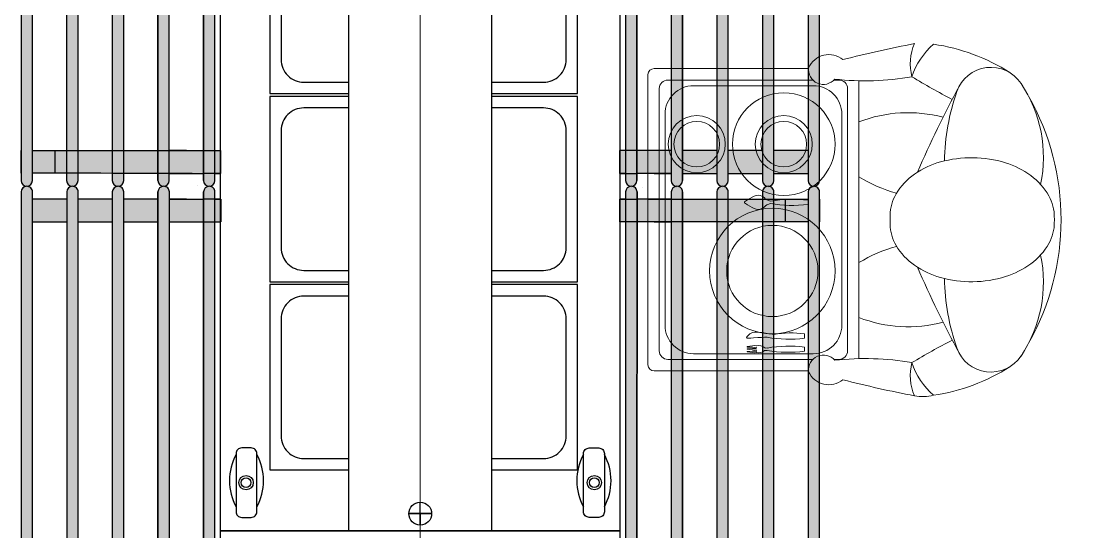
# Model space of a CAD drawing. Header units: centimetres. Extents: x 54005 to 61405, y 90310 to 94744.
# Drawn here: x 56516.6 to 56700.9, y 91659.1 to 91748.7 of the extents above; entities that cross this region are included whole.
import ezdxf

# ---------------------------------------------------------------- set-up
doc = ezdxf.new("R2010")
doc.units = ezdxf.units.CM
doc.header["$LTSCALE"] = 25
doc.linetypes.add('DASHDOT2', pattern=[0.5, 0.25, -0.125, 0, -0.125])
doc.layers.get('0').update_dxf_attribs({"lineweight": 0})
doc.layers.add('BA_axis', color=5, linetype='DASHDOT2')
doc.layers.add('OC-Mutfak_Ekipman', color=252, linetype='Continuous')

# ---------------------------------------------------------------- blocks, each defined once
blk = doc.blocks.new('salatabar')
at = {"layer": 'OC-Mutfak_Ekipman'}
h = blk.add_hatch(color=256, dxfattribs=at)
h.dxf.hatch_style = 1
h.paths.add_polyline_path([(93394.04, -80809.49, 0.414212), (93393.04, -80808.49, 0.41421), (93392.04, -80809.49), (93392.03, -80957.49, 0.414217), (93393.03, -80958.49, 0.414216), (93394.03, -80957.49)])
h.paths.add_polyline_path([(93402.04, -80809.49, 0.414217), (93401.04, -80808.49, 0.414216), (93400.04, -80809.49), (93400.03, -80957.49, 0.414212), (93401.03, -80958.49, 0.41421), (93402.03, -80957.49)])
h.paths.add_polyline_path([(93410.04, -80809.49, 0.414217), (93409.04, -80808.49, 0.41421), (93408.04, -80809.49), (93408.03, -80957.49, 0.414217), (93409.03, -80958.49, 0.41421), (93410.03, -80957.49)])
h.paths.add_polyline_path([(93416.03, -80957.49, 0.414217), (93417.03, -80958.49, 0.41421), (93418.03, -80957.49), (93418.04, -80809.49, 0.414217), (93417.04, -80808.49, 0.41421), (93416.04, -80809.49)])
h.paths.add_polyline_path([(93426.04, -80809.49, 0.414217), (93425.04, -80808.49, 0.41421), (93424.04, -80809.49), (93424.03, -80957.49, 0.414217), (93425.03, -80958.49, 0.41421), (93426.03, -80957.49)])
h = blk.add_hatch(color=256, dxfattribs=at)
h.dxf.hatch_style = 1
h.paths.add_polyline_path([(93530.03, -80957.49, 0.414212), (93531.03, -80958.49, 0.41421), (93532.03, -80957.49), (93532.04, -80809.49, 0.414217), (93531.04, -80808.49, 0.414216), (93530.04, -80809.49)])
h.paths.add_polyline_path([(93522.03, -80957.49, 0.414217), (93523.03, -80958.49, 0.414216), (93524.03, -80957.49), (93524.04, -80809.49, 0.414212), (93523.04, -80808.49, 0.41421), (93522.04, -80809.49)])
h.paths.add_polyline_path([(93514.03, -80957.49, 0.414217), (93515.03, -80958.49, 0.41421), (93516.03, -80957.49), (93516.04, -80809.49, 0.414217), (93515.04, -80808.49, 0.41421), (93514.04, -80809.49)])
h.paths.add_polyline_path([(93508.04, -80809.49, 0.414217), (93507.04, -80808.49, 0.41421), (93506.04, -80809.49), (93506.03, -80957.49, 0.414217), (93507.03, -80958.49, 0.41421), (93508.03, -80957.49)])
h.paths.add_polyline_path([(93498.03, -80957.49, 0.414217), (93499.03, -80958.49, 0.41421), (93500.03, -80957.49), (93500.04, -80809.49, 0.414217), (93499.04, -80808.49, 0.41421), (93498.04, -80809.49)])
h = blk.add_hatch(color=256, dxfattribs=at)
h.dxf.hatch_style = 1
h.paths.add_polyline_path([(93394.03, -80952.23), (93394.03, -80956.23), (93400.03, -80956.23), (93400.03, -80952.23)])
h.paths.add_polyline_path([(93402.03, -80952.23), (93402.03, -80956.23), (93408.03, -80956.23), (93408.03, -80952.23)])
h.paths.add_polyline_path([(93416.03, -80956.23), (93416.03, -80952.23), (93410.03, -80952.23), (93410.03, -80956.23)])
h.paths.add_polyline_path([(93418.03, -80952.23), (93418.03, -80956.23), (93424.03, -80956.23), (93424.03, -80952.23)])
h.paths.add_polyline_path([(93426.03, -80952.23), (93426.03, -80956.23), (93427.03, -80956.23), (93427.03, -80952.23)])
h.paths.add_polyline_path([(93400.04, -80810.75), (93394.04, -80810.75), (93394.04, -80814.75), (93400.04, -80814.75)])
h.paths.add_polyline_path([(93402.04, -80810.75), (93402.04, -80814.75), (93408.04, -80814.75), (93408.04, -80810.75)])
h.paths.add_polyline_path([(93410.04, -80810.75), (93410.04, -80814.75), (93416.04, -80814.75), (93416.04, -80810.75)])
h.paths.add_polyline_path([(93418.04, -80810.75), (93418.04, -80814.75), (93424.04, -80814.75), (93424.04, -80810.75)])
h.paths.add_polyline_path([(93426.04, -80810.75), (93426.04, -80814.75), (93427.04, -80814.75), (93427.04, -80810.75)])
h = blk.add_hatch(color=256, dxfattribs=at)
h.dxf.hatch_style = 1
h.paths.add_polyline_path([(93530.04, -80814.76), (93530.04, -80810.76), (93524.04, -80810.76), (93524.04, -80814.76)])
h.paths.add_polyline_path([(93522.04, -80814.76), (93522.04, -80810.76), (93516.04, -80810.75), (93516.04, -80814.75)])
h.paths.add_polyline_path([(93508.04, -80810.75), (93508.04, -80814.75), (93514.04, -80814.75), (93514.04, -80810.75)])
h.paths.add_polyline_path([(93506.04, -80814.75), (93506.04, -80810.75), (93500.04, -80810.75), (93500.04, -80814.75)])
h.paths.add_polyline_path([(93498.04, -80814.75), (93498.04, -80810.75), (93497.04, -80810.75), (93497.04, -80814.75)])
h.paths.add_polyline_path([(93524.03, -80956.23), (93530.03, -80956.23), (93530.03, -80952.23), (93524.03, -80952.23)])
h.paths.add_polyline_path([(93522.03, -80956.23), (93522.03, -80952.23), (93516.03, -80952.23), (93516.03, -80956.23)])
h.paths.add_polyline_path([(93514.03, -80956.23), (93514.03, -80952.23), (93508.03, -80952.23), (93508.03, -80956.23)])
h.paths.add_polyline_path([(93506.03, -80956.23), (93506.03, -80952.23), (93500.03, -80952.23), (93500.03, -80956.23)])
h.paths.add_polyline_path([(93498.03, -80956.23), (93498.03, -80952.23), (93497.03, -80952.23), (93497.03, -80956.23)])
h = blk.add_hatch(color=256, dxfattribs=at)
h.dxf.hatch_style = 1
h.paths.add_polyline_path([(93394.04, -80959.49, 0.414212), (93393.04, -80958.49, 0.41421), (93392.04, -80959.49), (93392.03, -81107.49, 0.414217), (93393.03, -81108.49, 0.414216), (93394.03, -81107.49)])
h.paths.add_polyline_path([(93402.04, -80959.49, 0.414217), (93401.04, -80958.49, 0.414216), (93400.04, -80959.49), (93400.03, -81107.49, 0.414212), (93401.03, -81108.49, 0.41421), (93402.03, -81107.49)])
h.paths.add_polyline_path([(93410.04, -80959.49, 0.414217), (93409.04, -80958.49, 0.41421), (93408.04, -80959.49), (93408.03, -81107.49, 0.414217), (93409.03, -81108.49, 0.41421), (93410.03, -81107.49)])
h.paths.add_polyline_path([(93416.03, -81107.49, 0.414217), (93417.03, -81108.49, 0.41421), (93418.03, -81107.49), (93418.04, -80959.49, 0.414217), (93417.04, -80958.49, 0.41421), (93416.04, -80959.49)])
h.paths.add_polyline_path([(93426.04, -80959.49, 0.414217), (93425.04, -80958.49, 0.41421), (93424.04, -80959.49), (93424.03, -81107.49, 0.414217), (93425.03, -81108.49, 0.41421), (93426.03, -81107.49)])
h = blk.add_hatch(color=256, dxfattribs=at)
h.dxf.hatch_style = 1
h.paths.add_polyline_path([(93530.03, -81107.49, 0.414212), (93531.03, -81108.49, 0.41421), (93532.03, -81107.49), (93532.04, -80959.49, 0.414217), (93531.04, -80958.49, 0.414216), (93530.04, -80959.49)])
h.paths.add_polyline_path([(93522.03, -81107.49, 0.414217), (93523.03, -81108.49, 0.414216), (93524.03, -81107.49), (93524.04, -80959.49, 0.414212), (93523.04, -80958.49, 0.41421), (93522.04, -80959.49)])
h.paths.add_polyline_path([(93514.03, -81107.49, 0.414217), (93515.03, -81108.49, 0.41421), (93516.03, -81107.49), (93516.04, -80959.49, 0.414217), (93515.04, -80958.49, 0.41421), (93514.04, -80959.49)])
h.paths.add_polyline_path([(93508.04, -80959.49, 0.414217), (93507.04, -80958.49, 0.41421), (93506.04, -80959.49), (93506.03, -81107.49, 0.414217), (93507.03, -81108.49, 0.41421), (93508.03, -81107.49)])
h.paths.add_polyline_path([(93498.03, -81107.49, 0.414217), (93499.03, -81108.49, 0.41421), (93500.03, -81107.49), (93500.04, -80959.49, 0.414217), (93499.04, -80958.49, 0.41421), (93498.04, -80959.49)])
h = blk.add_hatch(color=256, dxfattribs=at)
h.dxf.hatch_style = 1
h.paths.add_polyline_path([(93394.03, -81102.23), (93394.03, -81106.23), (93400.03, -81106.23), (93400.03, -81102.23)])
h.paths.add_polyline_path([(93402.03, -81102.23), (93402.03, -81106.23), (93408.03, -81106.23), (93408.03, -81102.23)])
h.paths.add_polyline_path([(93416.03, -81106.23), (93416.03, -81102.23), (93410.03, -81102.23), (93410.03, -81106.23)])
h.paths.add_polyline_path([(93418.03, -81102.23), (93418.03, -81106.23), (93424.03, -81106.23), (93424.03, -81102.23)])
h.paths.add_polyline_path([(93426.03, -81102.23), (93426.03, -81106.23), (93427.03, -81106.23), (93427.03, -81102.23)])
h.paths.add_polyline_path([(93400.04, -80960.75), (93394.04, -80960.75), (93394.04, -80964.75), (93400.04, -80964.75)])
h.paths.add_polyline_path([(93402.04, -80960.75), (93402.04, -80964.75), (93408.04, -80964.75), (93408.04, -80960.75)])
h.paths.add_polyline_path([(93410.04, -80960.75), (93410.04, -80964.75), (93416.04, -80964.75), (93416.04, -80960.75)])
h.paths.add_polyline_path([(93418.04, -80960.75), (93418.04, -80964.75), (93424.04, -80964.75), (93424.04, -80960.75)])
h.paths.add_polyline_path([(93426.04, -80960.75), (93426.04, -80964.75), (93427.04, -80964.75), (93427.04, -80960.75)])
h = blk.add_hatch(color=256, dxfattribs=at)
h.dxf.hatch_style = 1
h.paths.add_polyline_path([(93530.04, -80964.76), (93530.04, -80960.76), (93524.04, -80960.76), (93524.04, -80964.76)])
h.paths.add_polyline_path([(93522.04, -80964.76), (93522.04, -80960.76), (93516.04, -80960.75), (93516.04, -80964.75)])
h.paths.add_polyline_path([(93508.04, -80960.75), (93508.04, -80964.75), (93514.04, -80964.75), (93514.04, -80960.75)])
h.paths.add_polyline_path([(93506.04, -80964.75), (93506.04, -80960.75), (93500.04, -80960.75), (93500.04, -80964.75)])
h.paths.add_polyline_path([(93498.04, -80964.75), (93498.04, -80960.75), (93497.04, -80960.75), (93497.04, -80964.75)])
h.paths.add_polyline_path([(93524.03, -81106.23), (93530.03, -81106.23), (93530.03, -81102.23), (93524.03, -81102.23)])
h.paths.add_polyline_path([(93522.03, -81106.23), (93522.03, -81102.23), (93516.03, -81102.23), (93516.03, -81106.23)])
h.paths.add_polyline_path([(93514.03, -81106.23), (93514.03, -81102.23), (93508.03, -81102.23), (93508.03, -81106.23)])
h.paths.add_polyline_path([(93506.03, -81106.23), (93506.03, -81102.23), (93500.03, -81102.23), (93500.03, -81106.23)])
h.paths.add_polyline_path([(93498.03, -81106.23), (93498.03, -81102.23), (93497.03, -81102.23), (93497.03, -81106.23)])
for p, q in [((93392.04, -80809.49), (93392.03, -80957.49)), ((93394.03, -80957.49), (93394.04, -80809.49)), ((93400.04, -80809.49), (93400.03, -80957.49)), ((93402.03, -80957.49), (93402.04, -80809.49)), ((93408.04, -80809.49), (93408.03, -80957.49)), ((93410.03, -80957.49), (93410.04, -80809.49)), ((93416.03, -80957.49), (93416.04, -80809.49)), ((93416.04, -80809.49), (93416.03, -80957.49)), ((93418.03, -80957.49), (93418.04, -80809.49)), ((93424.03, -80957.49), (93424.04, -80809.49)), ((93424.04, -80809.49), (93424.03, -80957.49)), ((93426.03, -80957.49), (93426.04, -80809.49)), ((93498.04, -80809.49), (93498.03, -80957.49)), ((93500.04, -80809.49), (93500.03, -80957.49)), ((93500.03, -80957.49), (93500.04, -80809.49)), ((93506.04, -80809.49), (93506.03, -80957.49)), ((93508.04, -80809.49), (93508.03, -80957.49)), ((93508.03, -80957.49), (93508.04, -80809.49)), ((93514.04, -80809.49), (93514.03, -80957.49)), ((93516.03, -80957.49), (93516.04, -80809.49)), ((93522.04, -80809.49), (93522.03, -80957.49)), ((93524.03, -80957.49), (93524.04, -80809.49)), ((93530.04, -80809.49), (93530.03, -80957.49)), ((93532.03, -80957.49), (93532.04, -80809.49)), ((93427.04, -80898.07), (93427.04, -80828.07)), ((93462.04, -80899.07), (93462.04, -80903.07)), ((93462.04, -80899.07), (93462.04, -80901.07)), ((93462.04, -80901.07), (93462.04, -80899.07)), ((93462.04, -80899.07), (93462.04, -80903.07)), ((93462.04, -80901.07), (93460.04, -80901.07)), ((93460.04, -80901.07), (93464.04, -80901.07)), ((93462.04, -80901.07), (93460.04, -80901.07)), ((93460.04, -80901.07), (93462.04, -80901.07)), ((93462.04, -80901.07), (93464.04, -80901.07)), ((93464.04, -80901.07), (93462.04, -80901.07)), ((93392.03, -80956.23), (93392.03, -80952.23)), ((93394.03, -80952.23), (93400.03, -80952.23)), ((93398.03, -80956.23), (93398.03, -80952.23)), ((93400.03, -80952.23), (93406.03, -80952.23)), ((93402.03, -80952.23), (93408.03, -80952.23)), ((93408.03, -80952.23), (93414.03, -80952.23)), ((93410.03, -80952.23), (93416.03, -80952.23)), ((93416.03, -80952.23), (93422.03, -80952.23)), ((93418.03, -80952.23), (93421.03, -80952.23)), ((93421.03, -80952.23), (93418.03, -80952.23)), ((93418.03, -80952.23), (93424.03, -80952.23)), ((93424.03, -80952.23), (93427.03, -80952.23)), ((93426.03, -80952.23), (93427.03, -80952.23)), ((93427.03, -80952.23), (93427.03, -80956.23)), ((93427.03, -80952.23), (93427.03, -80956.23)), ((93500.03, -80952.23), (93497.03, -80952.23)), ((93497.03, -80952.23), (93497.03, -80956.23)), ((93497.03, -80956.23), (93497.03, -80952.23)), ((93498.03, -80952.23), (93497.03, -80952.23)), ((93506.03, -80952.23), (93500.03, -80952.23)), ((93506.03, -80952.23), (93503.03, -80952.23)), ((93514.03, -80952.23), (93508.03, -80952.23)), ((93522.03, -80952.23), (93516.03, -80952.23)), ((93530.03, -80952.23), (93524.03, -80952.23)), ((93532.03, -80956.23), (93532.03, -80952.23)), ((93400.03, -80956.23), (93394.03, -80956.23)), ((93406.03, -80956.23), (93400.03, -80956.23)), ((93408.03, -80956.23), (93402.03, -80956.23)), ((93414.03, -80956.23), (93408.03, -80956.23)), ((93416.03, -80956.23), (93410.03, -80956.23)), ((93422.03, -80956.23), (93416.03, -80956.23)), ((93421.03, -80956.23), (93418.03, -80956.23)), ((93418.03, -80956.23), (93421.03, -80956.23)), ((93418.03, -80956.23), (93424.03, -80956.23)), ((93427.03, -80956.23), (93424.03, -80956.23)), ((93426.03, -80956.23), (93427.03, -80956.23)), ((93497.03, -80956.23), (93500.03, -80956.23)), ((93498.03, -80956.23), (93497.03, -80956.23)), ((93506.03, -80956.23), (93500.03, -80956.23)), ((93503.03, -80956.23), (93506.03, -80956.23)), ((93508.03, -80956.23), (93514.03, -80956.23)), ((93516.03, -80956.23), (93522.03, -80956.23)), ((93524.03, -80956.23), (93530.03, -80956.23)), ((93393.03, -80958.35), (93393.03, -80958.35)), ((93393.03, -80958.49), (93393.03, -80958.49)), ((93393.04, -80958.49), (93393.04, -80958.49)), ((93401.03, -80958.35), (93401.03, -80958.35)), ((93401.03, -80958.49), (93401.03, -80958.49)), ((93401.04, -80958.49), (93401.04, -80958.49)), ((93409.03, -80958.35), (93409.03, -80958.35)), ((93409.03, -80958.49), (93409.03, -80958.49)), ((93409.04, -80958.49), (93409.04, -80958.49)), ((93417.03, -80958.35), (93417.03, -80958.35)), ((93417.03, -80958.49), (93417.03, -80958.49)), ((93417.04, -80958.49), (93417.04, -80958.49)), ((93423.03, -80958.35), (93423.03, -80958.35)), ((93425.03, -80958.35), (93425.03, -80958.35)), ((93425.03, -80958.49), (93425.03, -80958.49)), ((93425.04, -80958.49), (93425.04, -80958.49)), ((93499.03, -80958.49), (93499.03, -80958.49)), ((93499.04, -80958.49), (93499.04, -80958.49)), ((93507.03, -80958.49), (93507.03, -80958.49)), ((93507.04, -80958.49), (93507.04, -80958.49)), ((93515.03, -80958.49), (93515.03, -80958.49)), ((93515.04, -80958.49), (93515.04, -80958.49)), ((93523.03, -80958.49), (93523.03, -80958.49)), ((93523.04, -80958.49), (93523.04, -80958.49)), ((93531.03, -80958.49), (93531.03, -80958.49)), ((93531.04, -80958.49), (93531.04, -80958.49)), ((93392.04, -80959.49), (93392.03, -81107.49)), ((93394.03, -81107.49), (93394.04, -80959.49)), ((93400.04, -80959.49), (93400.03, -81107.49)), ((93402.03, -81107.49), (93402.04, -80959.49)), ((93408.04, -80959.49), (93408.03, -81107.49)), ((93410.03, -81107.49), (93410.04, -80959.49)), ((93416.03, -81107.49), (93416.04, -80959.49)), ((93416.04, -80959.49), (93416.03, -81107.49)), ((93418.03, -81107.49), (93418.04, -80959.49)), ((93424.03, -81107.49), (93424.04, -80959.49)), ((93424.04, -80959.49), (93424.03, -81107.49)), ((93426.03, -81107.49), (93426.04, -80959.49)), ((93498.04, -80959.49), (93498.03, -81107.49)), ((93499.04, -80958.63), (93499.04, -80958.63)), ((93500.04, -80959.49), (93500.03, -81107.49)), ((93500.03, -81107.49), (93500.04, -80959.49)), ((93501.04, -80958.63), (93501.04, -80958.63)), ((93506.04, -80959.49), (93506.03, -81107.49)), ((93507.04, -80958.63), (93507.04, -80958.63)), ((93508.04, -80959.49), (93508.03, -81107.49)), ((93508.03, -81107.49), (93508.04, -80959.49)), ((93514.04, -80959.49), (93514.03, -81107.49)), ((93515.04, -80958.63), (93515.04, -80958.63)), ((93516.03, -81107.49), (93516.04, -80959.49)), ((93522.04, -80959.49), (93522.03, -81107.49)), ((93523.04, -80958.63), (93523.04, -80958.63)), ((93524.03, -81107.49), (93524.04, -80959.49)), ((93530.04, -80959.49), (93530.03, -81107.49)), ((93531.04, -80958.63), (93531.04, -80958.63)), ((93532.03, -81107.49), (93532.04, -80959.49)), ((93392.04, -80960.75), (93392.04, -80964.75)), ((93400.04, -80960.75), (93394.04, -80960.75)), ((93408.04, -80960.75), (93402.04, -80960.75)), ((93416.04, -80960.75), (93410.04, -80960.75)), ((93421.04, -80960.75), (93418.04, -80960.75)), ((93418.04, -80960.75), (93424.04, -80960.75)), ((93427.04, -80960.75), (93424.04, -80960.75)), ((93426.04, -80960.75), (93427.04, -80960.75)), ((93427.04, -80964.75), (93427.04, -80960.75)), ((93427.04, -80960.75), (93427.04, -80964.75)), ((93497.04, -80960.75), (93500.04, -80960.75)), ((93497.04, -80964.75), (93497.04, -80960.75)), ((93497.04, -80964.75), (93497.04, -80960.75)), ((93498.04, -80960.75), (93497.04, -80960.75)), ((93506.04, -80960.75), (93500.04, -80960.75)), ((93502.04, -80960.75), (93508.04, -80960.75)), ((93503.04, -80960.75), (93506.04, -80960.75)), ((93506.04, -80960.75), (93503.04, -80960.75)), ((93508.04, -80960.75), (93514.04, -80960.75)), ((93510.04, -80960.75), (93516.04, -80960.75)), ((93516.04, -80960.75), (93522.04, -80960.76)), ((93518.04, -80960.76), (93524.04, -80960.76)), ((93524.04, -80960.76), (93530.04, -80960.76)), ((93526.04, -80960.76), (93526.04, -80964.76)), ((93532.04, -80960.76), (93532.04, -80964.76)), ((93394.04, -80964.75), (93400.04, -80964.75)), ((93402.04, -80964.75), (93408.04, -80964.75)), ((93410.04, -80964.75), (93416.04, -80964.75)), ((93418.04, -80964.75), (93421.04, -80964.75)), ((93418.04, -80964.75), (93424.04, -80964.75)), ((93424.04, -80964.75), (93427.04, -80964.75)), ((93426.04, -80964.75), (93427.04, -80964.75)), ((93500.04, -80964.75), (93497.04, -80964.75)), ((93498.04, -80964.75), (93497.04, -80964.75)), ((93506.04, -80964.75), (93500.04, -80964.75)), ((93508.04, -80964.75), (93502.04, -80964.75)), ((93506.04, -80964.75), (93503.04, -80964.75)), ((93503.04, -80964.75), (93506.04, -80964.75)), ((93514.04, -80964.75), (93508.04, -80964.75)), ((93516.04, -80964.75), (93510.04, -80964.75)), ((93522.04, -80964.76), (93516.04, -80964.75)), ((93524.04, -80964.76), (93518.04, -80964.76)), ((93530.04, -80964.76), (93524.04, -80964.76))]:
    blk.add_line(p, q, dxfattribs=at)
for points in [[(93497.04, -80898.07), (93427.04, -80898.07), (93427.04, -80828.07), (93497.04, -80828.07)], [(93497.04, -80898.07), (93497.04, -81050.71), (93427.04, -81050.71), (93427.04, -80898.07)], [(93497.04, -80898.07), (93497.04, -81050.71), (93427.04, -81050.71), (93427.04, -80898.07)], [(93449.54, -81050.67), (93449.54, -80898.07), (93474.54, -80898.07), (93474.54, -81050.67)]]:
    blk.add_lwpolyline(points, close=True, dxfattribs=at)
for points in [[(93430.75, -80900.41), (93432.41, -80900.41, -0.414214), (93433.41, -80901.41), (93433.41, -80911.6, -0.414214), (93432.41, -80912.6), (93430.75, -80912.6, -0.414214), (93429.75, -80911.6), (93429.75, -80901.41, -0.414214)], [(93430.75, -80900.41), (93432.41, -80900.41, -0.414214), (93433.41, -80901.41), (93433.41, -80911.6, -0.414214), (93432.41, -80912.6), (93430.75, -80912.6, -0.414214), (93429.75, -80911.6), (93429.75, -80901.41, -0.414214)], [(93493.34, -80900.41), (93491.68, -80900.41, 0.414214), (93490.68, -80901.41), (93490.68, -80911.6, 0.414214), (93491.68, -80912.6), (93493.34, -80912.6, 0.414214), (93494.34, -80911.6), (93494.34, -80901.41, 0.414214)], [(93493.34, -80900.41), (93491.68, -80900.41, 0.414214), (93490.68, -80901.41), (93490.68, -80911.6, 0.414214), (93491.68, -80912.6), (93493.34, -80912.6, 0.414214), (93494.34, -80911.6), (93494.34, -80901.41, 0.414214)]]:
    blk.add_lwpolyline(points, format="xyb", close=True, dxfattribs=at)
for points in [[(93449.54, -80908.73), (93434.44, -80908.73), (93434.44, -80941.23), (93449.54, -80941.23)], [(93449.54, -80908.73), (93434.44, -80908.73), (93434.44, -80941.23), (93449.54, -80941.23)], [(93474.54, -80941.23), (93488.44, -80941.23), (93488.44, -80908.73), (93474.54, -80908.73)], [(93474.54, -80941.23), (93488.44, -80941.23), (93488.44, -80908.73), (93474.54, -80908.73)], [(93449.54, -80941.73), (93434.44, -80941.73), (93434.44, -80974.23), (93449.54, -80974.23)], [(93449.54, -80941.73), (93434.44, -80941.73), (93434.44, -80974.23), (93449.54, -80974.23)], [(93474.54, -80974.23), (93488.44, -80974.23), (93488.44, -80941.73), (93474.54, -80941.73)], [(93474.54, -80974.23), (93488.44, -80974.23), (93488.44, -80941.73), (93474.54, -80941.73)], [(93449.54, -80974.73), (93434.44, -80974.73), (93434.44, -81007.23), (93449.54, -81007.23)], [(93449.54, -80974.73), (93434.44, -80974.73), (93434.44, -81007.23), (93449.54, -81007.23)], [(93474.54, -81007.23), (93488.44, -81007.23), (93488.44, -80974.73), (93474.54, -80974.73)], [(93474.54, -81007.23), (93488.44, -81007.23), (93488.44, -80974.73), (93474.54, -80974.73)]]:
    blk.add_lwpolyline(points, dxfattribs=at)
for points in [[(93449.54, -80910.73), (93440.44, -80910.73, 0.414214), (93436.44, -80914.73), (93436.44, -80935.23, 0.414214), (93440.44, -80939.23), (93449.54, -80939.23)], [(93449.54, -80910.73), (93440.44, -80910.73, 0.414214), (93436.44, -80914.73), (93436.44, -80935.23, 0.414214), (93440.44, -80939.23), (93449.54, -80939.23)], [(93474.54, -80939.23), (93482.44, -80939.23, 0.414214), (93486.44, -80935.23), (93486.44, -80914.73, 0.414214), (93482.44, -80910.73), (93474.54, -80910.73)], [(93474.54, -80939.23), (93482.44, -80939.23, 0.414214), (93486.44, -80935.23), (93486.44, -80914.73, 0.414214), (93482.44, -80910.73), (93474.54, -80910.73)], [(93449.54, -80943.73), (93440.44, -80943.73, 0.414214), (93436.44, -80947.73), (93436.44, -80968.23, 0.414214), (93440.44, -80972.23), (93449.54, -80972.23)], [(93449.54, -80943.73), (93440.44, -80943.73, 0.414214), (93436.44, -80947.73), (93436.44, -80968.23, 0.414214), (93440.44, -80972.23), (93449.54, -80972.23)], [(93474.54, -80972.23), (93482.44, -80972.23, 0.414214), (93486.44, -80968.23), (93486.44, -80947.73, 0.414214), (93482.44, -80943.73), (93474.54, -80943.73)], [(93474.54, -80972.23), (93482.44, -80972.23, 0.414214), (93486.44, -80968.23), (93486.44, -80947.73, 0.414214), (93482.44, -80943.73), (93474.54, -80943.73)], [(93449.54, -80976.73), (93440.44, -80976.73, 0.414214), (93436.44, -80980.73), (93436.44, -81001.23, 0.414214), (93440.44, -81005.23), (93449.54, -81005.23)], [(93449.54, -80976.73), (93440.44, -80976.73, 0.414214), (93436.44, -80980.73), (93436.44, -81001.23, 0.414214), (93440.44, -81005.23), (93449.54, -81005.23)], [(93474.54, -81005.23), (93482.44, -81005.23, 0.414214), (93486.44, -81001.23), (93486.44, -80980.73, 0.414214), (93482.44, -80976.73), (93474.54, -80976.73)], [(93474.54, -81005.23), (93482.44, -81005.23, 0.414214), (93486.44, -81001.23), (93486.44, -80980.73, 0.414214), (93482.44, -80976.73), (93474.54, -80976.73)]]:
    blk.add_lwpolyline(points, format="xyb", dxfattribs=at)
for centre, radius in [((93462.04, -80901.07), 2), ((93431.51, -80906.51), 1.26), ((93431.51, -80906.51), 1.26), ((93431.51, -80906.51), 0.848), ((93431.51, -80906.51), 0.848), ((93492.58, -80906.51), 1.26), ((93492.58, -80906.51), 1.26), ((93492.58, -80906.51), 0.848), ((93492.58, -80906.51), 0.848)]:
    blk.add_circle(centre, radius, dxfattribs=at)
for centre, radius, start, end in [((93438.22, -80906.85), 9.63, 151.4633, 208.5367), ((93438.22, -80906.85), 9.63, 151.4633, 208.5367), ((93424.95, -80906.85), 9.63, 331.4633, 28.5367), ((93424.95, -80906.85), 9.63, 331.4633, 28.5367), ((93499.14, -80906.85), 9.63, 151.4633, 208.5367), ((93499.14, -80906.85), 9.63, 151.4633, 208.5367), ((93485.87, -80906.85), 9.63, 331.4633, 28.5367), ((93485.87, -80906.85), 9.63, 331.4633, 28.5367), ((93393.03, -80957.49), 1, 179.9963, 269.9963), ((93393.04, -80959.49), 1, 89.9963, 179.9963), ((93393.03, -80957.49), 1, 269.9963, 359.9963), ((93393.04, -80959.49), 1, 359.9963, 89.9963), ((93401.03, -80957.49), 1, 179.9963, 269.9963), ((93401.04, -80959.49), 1, 89.9963, 179.9963), ((93401.03, -80957.49), 1, 269.9963, 359.9963), ((93401.04, -80959.49), 1, 359.9963, 89.9963), ((93409.03, -80957.49), 1, 179.9963, 269.9963), ((93409.04, -80959.49), 1, 89.9963, 179.9963), ((93409.03, -80957.49), 1, 269.9963, 359.9963), ((93409.04, -80959.49), 1, 359.9963, 89.9963), ((93417.03, -80957.49), 1, 179.9963, 269.9963), ((93417.04, -80959.49), 1, 89.9963, 179.9963), ((93417.03, -80957.49), 1, 269.9963, 359.9963), ((93417.04, -80959.49), 1, 359.9963, 89.9963), ((93425.03, -80957.49), 1, 179.9963, 269.9963), ((93425.04, -80959.49), 1, 89.9963, 179.9963), ((93425.03, -80957.49), 1, 269.9963, 359.9963), ((93425.04, -80959.49), 1, 359.9963, 89.9963), ((93499.03, -80957.49), 1, 179.9963, 269.9963), ((93499.04, -80959.49), 1, 89.9963, 179.9963), ((93499.03, -80957.49), 1, 269.9963, 359.9963), ((93499.04, -80959.49), 1, 359.9963, 89.9963), ((93507.03, -80957.49), 1, 179.9963, 269.9963), ((93507.04, -80959.49), 1, 89.9963, 179.9963), ((93507.03, -80957.49), 1, 269.9963, 359.9963), ((93507.04, -80959.49), 1, 359.9963, 89.9963), ((93515.03, -80957.49), 1, 179.9963, 269.9963), ((93515.04, -80959.49), 1, 89.9963, 179.9963), ((93515.03, -80957.49), 1, 269.9963, 359.9963), ((93515.04, -80959.49), 1, 359.9963, 89.9963), ((93523.03, -80957.49), 1, 179.9963, 269.9963), ((93523.04, -80959.49), 1, 89.9963, 179.9963), ((93523.03, -80957.49), 1, 269.9963, 359.9963), ((93523.04, -80959.49), 1, 359.9963, 89.9963), ((93531.03, -80957.49), 1, 179.9963, 269.9963), ((93531.04, -80959.49), 1, 89.9963, 179.9963), ((93531.03, -80957.49), 1, 269.9963, 359.9963), ((93531.04, -80959.49), 1, 359.9963, 89.9963)]:
    blk.add_arc(centre, radius, start, end, dxfattribs=at)
blk = doc.blocks.new('insan')
at = {"color": 7, "extrusion": (0, 0, -1)}
for p, q in [((6418.02, 3168.36), (6445.1, 3168.36)), ((6416.95, 3116.4), (6416.95, 3167.32)), ((6420.45, 3166.36), (6445.86, 3166.36)), ((6449.56, 3166.36), (6450.45, 3166.36)), ((6453.95, 3117.5), (6453.95, 3166.22)), ((6418.95, 3118.86), (6418.95, 3164.86)), ((6451.95, 3118.86), (6451.95, 3164.86)), ((6420.45, 3117.36), (6445.86, 3117.36)), ((6449.56, 3117.36), (6450.45, 3117.36)), ((6418.02, 3115.36), (6445.1, 3115.36))]:
    blk.add_line(p, q, dxfattribs=at)
at = {"color": 7}
for p, q in [((6445.03, 3144.54), (6445.03, 3145.28)), ((6444.42, 3121.08), (6444.42, 3121.82)), ((6444.42, 3118.78), (6444.42, 3119.52))]:
    blk.add_line(p, q, dxfattribs=at)
for points in [[(6453.95, 3166.22), (6453.95, 3117.5)], [(6434.04, 3144.7), (6433.91, 3144.84), (6433.91, 3144.97), (6434.04, 3145.12)], [(6435.94, 3119.76), (6435.63, 3119.78), (6435.28, 3119.76), (6434.36, 3119.63), (6434.36, 3119.6)], [(6435.94, 3119.49), (6435.63, 3119.47), (6435.28, 3119.49), (6434.36, 3119.53), (6434.36, 3119.61)], [(6435.94, 3119.29), (6435.63, 3119.3), (6435.28, 3119.29), (6434.36, 3119.24), (6434.36, 3119.16)], [(6435.94, 3119.02), (6435.63, 3119), (6435.28, 3119.02), (6434.36, 3119.14), (6434.36, 3119.17)], [(6435.94, 3118.82), (6435.63, 3118.83), (6435.28, 3118.82), (6434.36, 3118.77), (6434.36, 3118.69)], [(6435.94, 3118.55), (6435.63, 3118.53), (6435.28, 3118.55), (6434.36, 3118.67), (6434.36, 3118.7)]]:
    blk.add_lwpolyline(points, dxfattribs=at)
blk.add_lwpolyline([(6445.95, 3118.36), (6424.95, 3118.36, -0.414214), (6419.95, 3123.36), (6419.95, 3160.36, -0.414214), (6424.95, 3165.36), (6445.95, 3165.36, -0.414214), (6450.95, 3160.36), (6450.95, 3123.36, -0.414214)], format="xyb", close=True, dxfattribs=at)
at = {"color": 7, "extrusion": (0, 0, -1)}
for points in [[(-6488.23, 3141.86, -0.0182), (-6488.21, 3142.29, -0.132444), (-6487.25, 3146.03, -0.106688), (-6484.09, 3149.6, -0.083199), (-6479.64, 3151.84, -0.071851), (-6473.94, 3152.73, -0.071851), (-6468.23, 3151.99, -0.083199), (-6463.72, 3149.86, -0.106688), (-6460.47, 3146.38, -0.132444), (-6459.41, 3142.66, -0.027194), (-6459.44, 3141.86, -0.106688)], [(-6488.23, 3141.86, 0.0182), (-6488.21, 3141.43, 0.132444), (-6487.25, 3137.69, 0.106688), (-6484.09, 3134.12, 0.083199), (-6479.64, 3131.88, 0.071851), (-6473.94, 3130.98, 0.071851), (-6468.23, 3131.73, 0.083199), (-6463.72, 3133.86, 0.106688), (-6460.47, 3137.34, 0.132444), (-6459.41, 3141.05, 0.027194), (-6459.44, 3141.86, 0.106688)]]:
    blk.add_lwpolyline(points, format="xyb", dxfattribs=at)
at = {"color": 7}
for centre, radius in [((6440.77, 3155.11), 9), ((6425.52, 3155.11), 5), ((6425.52, 3155.11), 4), ((6440.77, 3155.11), 5), ((6440.77, 3155.11), 4), ((6438.77, 3132.87), 11), ((6438.77, 3132.87), 8)]:
    blk.add_circle(centre, radius, dxfattribs=at)
at = {"color": 7, "extrusion": (0, 0, -1)}
for centre, radius, start, end in [((-6503.67, 2965.5), 211.07, 75.5925, 79.0832), ((-6471.69, 3169.2), 8.74, 344.8699, 23.9155), ((-6475.36, 3163), 12.73, 17.9406, 49.1174), ((-6462.32, 3139.48), 33.48, 98.0908, 122.6929), ((-6448.68, 3166.89), 3.92, 24.5005, 129.0625), ((-6418.01, 3167.3), 1.06, 0.7469, 90.7469), ((-6447.71, 3168.2), 2.61, 220.1096, 6.9298), ((-6477.1, 3162.24), 6.34, 19.4299, 146.2696), ((-6420.45, 3164.86), 1.5, 0, 90), ((-6455.09, 3212.98), 46.77, 259.9533, 276.6151), ((-6450.45, 3164.86), 1.5, 90, 180), ((-6519.58, 3259.23), 108.14, 297.1029, 301.3925), ((-6645.12, 3071.67), 197.21, 23.462, 28.3495), ((-6506.95, 3151.71), 37.99, 0.7058, 19.4299), ((-6463.01, 3152.83), 23.29, 146.2696, 191.8437), ((-6445.38, 3141.86), 44.02, 150.4943, 209.5057), ((-6462.6, 3136.72), 23.91, 68.7824, 104.8017), ((-6466.75, 3169.93), 24.21, 284.8345, 301.92), ((-6466.75, 3113.78), 24.21, 58.08, 75.1655), ((-6463.01, 3130.89), 23.29, 168.1563, 213.7304), ((-6645.12, 3212.05), 197.21, 331.6505, 336.538), ((-6506.95, 3132.01), 37.99, 340.5701, 359.2942), ((-6462.6, 3147), 23.91, 255.1983, 291.2176), ((-6519.58, 3024.48), 108.14, 58.6075, 62.8971), ((-6420.45, 3118.86), 1.5, 270, 0), ((-6447.71, 3115.52), 2.61, 353.0702, 139.8904), ((-6450.45, 3118.86), 1.5, 180, 270), ((-6477.1, 3121.48), 6.34, 213.7304, 340.5701), ((-6418.01, 3116.42), 1.06, 269.2531, 359.2531), ((-6455.09, 3070.74), 46.77, 83.3849, 100.0467), ((-6471.69, 3114.51), 8.74, 336.0845, 15.1301), ((-6475.36, 3120.72), 12.73, 310.8826, 342.0594), ((-6448.68, 3116.83), 3.92, 230.9375, 335.4995), ((-6462.32, 3144.24), 33.48, 237.3071, 261.9092), ((-6503.67, 3318.22), 211.07, 280.9168, 284.4075), ((-6465.1, 3118.24), 7.41, 254.905, 280.9168)]:
    blk.add_arc(centre, radius, start, end, dxfattribs=at)
at = {"color": 7}
for centre, radius, start, end in [((6442.27, 3166.59), 22.22, 260.0863, 277.1271), ((6442.29, 3123.23), 22.22, 82.9046, 99.9137), ((6441.98, 3106.87), 15.15, 80.7012, 101.311), ((6441.67, 3143.13), 22.22, 260.0863, 277.1271), ((6435.81, 3119.39), 0.163, 322.5235, 37.7428), ((6435.81, 3118.92), 0.163, 322.5235, 37.7428), ((6436.26, 3120.44), 1.92, 260.3383, 306.8525), ((6435.5, 3118.68), 0.466, 343.1399, 17.0547), ((6436.28, 3117.87), 1.92, 53.1475, 99.6617), ((6437.71, 3118.1), 0.849, 80.9859, 110.0096), ((6437.72, 3120.2), 0.849, 249.9904, 279.0141), ((6441.67, 3140.83), 22.22, 260.0863, 277.1271), ((6441.68, 3097.47), 22.22, 82.9046, 99.9137)]:
    blk.add_arc(centre, radius, start, end, dxfattribs=at)
for points, knots in [([(6438.45, 3145.12), (6438.23, 3145.17), (6437.66, 3145.32), (6436.51, 3146.7), (6435.09, 3145.79), (6434.04, 3145.12)], [0, 0, 0, 0, 0.665409, 1.758876, 4.792994, 4.792994, 4.792994, 4.792994]), ([(6438.45, 3144.7), (6438.23, 3144.64), (6437.66, 3144.49), (6436.51, 3143.12), (6435.09, 3144.03), (6434.04, 3144.7)], [0, 0, 0, 0, 0.665409, 1.758876, 4.792994, 4.792994, 4.792994, 4.792994]), ([(6437.84, 3121.24), (6437.22, 3121.24), (6436.29, 3121.24), (6433.89, 3120.97), (6434.58, 3121.58), (6435.13, 3122.25), (6436.95, 3122.09), (6438.25, 3121.86), (6439, 3121.72)], [0, 0, 0, 0, 2.397924, 3.60794, 4.016411, 4.564174, 6.316969, 8.70047, 8.70047, 8.70047, 8.70047])]:
    blk.add_open_spline(points, degree=3, knots=knots, dxfattribs=at)

msp = doc.modelspace()

# ---------------------------------------------------------------- linework, layer by layer
msp.add_line((56586.64, 91869.27), (56586.64, 91569.27))

# ---------------------------------------------------------------- block references
msp.add_blockref('insan', (50209.61, 88571.96))
at = {"layer": 'BA_axis', "linetype": 'ByBlock', "rotation": 180}
msp.add_blockref('salatabar', (150048.68, 10761.2), dxfattribs=at)

doc.saveas('drawing.dxf')
